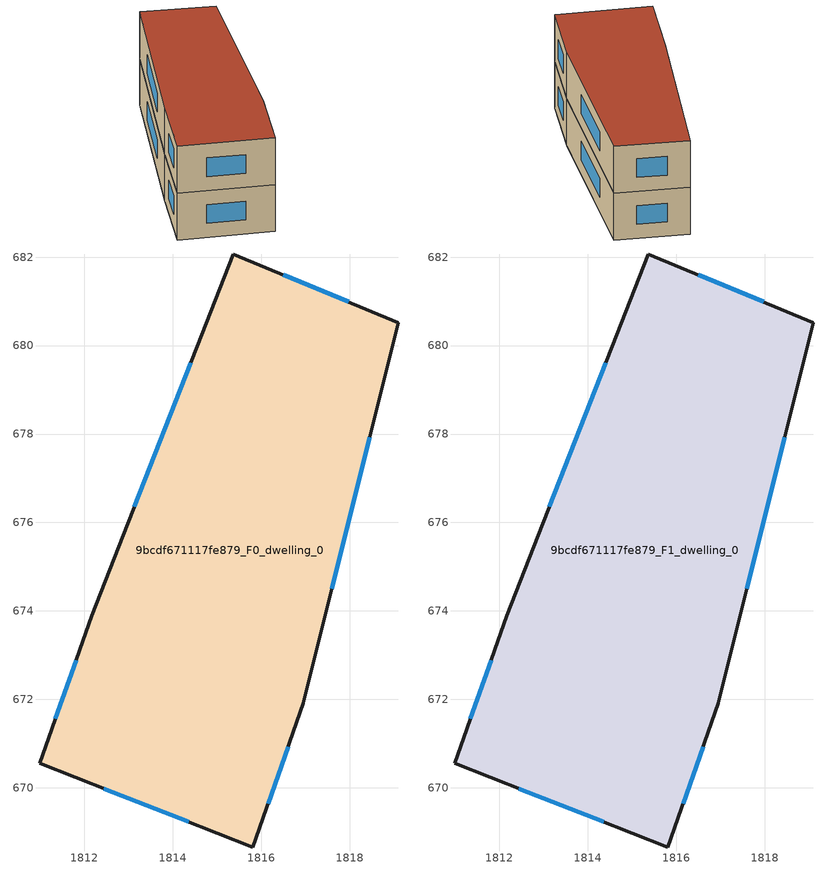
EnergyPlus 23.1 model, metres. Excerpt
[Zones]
9bcdf671117fe879_F0_dwelling_0
 floor ground (EU_floor_Construction): 1819.1,680.52 1816.95,671.91 1815.81,668.66 1810.99,670.55 1812.17,673.89 1815.37,682.07 z0
 wall outside (EU_wall_Construction): 1810.99,670.55 1815.81,668.66 1816.95,671.91 1819.1,680.52 1815.37,682.07 1812.17,673.89 1810.99,670.55 z0:3
 window (EU_Window_Construction): 1812.44,669.98 1814.36,669.23 / 1811.81,672.89 1811.34,671.56 / 1814.4,679.61 1813.13,676.35 / 1817.97,680.99 1816.49,681.6 / 1817.6,674.5 1818.45,677.93 / 1816.15,669.64 1816.6,670.93 z0.9:2.1
9bcdf671117fe879_F1_dwelling_0
 floor to 9bcdf671117fe879_F0_dwelling_0 (EU_floor_Construction): 1819.1,680.52 1816.95,671.91 1815.81,668.66 1810.99,670.55 1812.17,673.89 1815.37,682.07 z3
 wall outside (EU_wall_Construction): 1810.99,670.55 1815.81,668.66 1816.95,671.91 1819.1,680.52 1815.37,682.07 1812.17,673.89 1810.99,670.55 z3:6
 window (EU_Window_Construction): 1812.44,669.98 1814.36,669.23 / 1811.81,672.89 1811.34,671.56 / 1814.4,679.61 1813.13,676.35 / 1817.97,680.99 1816.49,681.6 / 1817.6,674.5 1818.45,677.93 / 1816.15,669.64 1816.6,670.93 z3.9:5.1
 roof outside (EU_roof_Construction): 1815.81,668.66 1816.95,671.91 1819.1,680.52 1815.37,682.07 1812.17,673.89 1810.99,670.55 z6
[Building]
EU S2 Campaign: North Axis=0; Terrain=City; Solar Distribution=FullExterior
[Site:Location]
Bologna: Latitude=44.5; Longitude=11.25; Time Zone=1; Elevation=37
[SizingPeriod:WeatherFileDays]
AnnualSizingPeriod: Begin Month=1; Begin Day of Month=1; End Month=12; End Day of Month=31; Day of Week for Start Day=Monday; Use Weather File Daylight Saving Period=No; Use Weather File Rain and Snow Indicators=No
[MATERIAL]
EU_InternalMass_Material: Roughness=MediumRough; Thickness=0.1; Conductivity=1; Density=1800; Specific Heat=900; Thermal Absorptance=0.9; Solar Absorptance=0.7; Visible Absorptance=0.7
[MATERIAL:NOMASS] Roughness=MediumRough; Thermal Absorptance=0.9; Solar Absorptance=0.7; Visible Absorptance=0.7
Name | Thermal Resistance
EU_wall_NoMass | 0.734017
EU_roof_NoMass | 0.658631
EU_floor_NoMass | 0.747526
[WINDOWMATERIAL:SIMPLEGLAZINGSYSTEM]
EU_Window_SimpleGlazing: UFactor=4.06248; Solar Heat Gain Coefficient=0.85; Visible Transmittance=0.85
[CONSTRUCTION]
EU_wall_Construction: EU_wall_NoMass
EU_roof_Construction: EU_roof_NoMass
EU_floor_Construction: EU_floor_NoMass
EU_Window_Construction: EU_Window_SimpleGlazing
EU_InternalMass_Construction: EU_InternalMass_Material
[ZONE] Type=1; Multiplier=1; Ceiling Height=autocalculate; Volume=175.509; Floor Area=autocalculate; Part of Total Floor Area=Yes
9bcdf671117fe879_F0_dwelling_0; 9bcdf671117fe879_F1_dwelling_0
[INTERNALMASS] Construction=EU_InternalMass_Construction; Surface Area=58.5027
Name | Zone or ZoneList
9bcdf671117fe879_F0_dwelling_0_EU_InternalMass | 9bcdf671117fe879_F0_dwelling_0
9bcdf671117fe879_F1_dwelling_0_EU_InternalMass | 9bcdf671117fe879_F1_dwelling_0
[OTHEREQUIPMENT] Fuel Type=Electricity; Design Level Calculation Method=Watts/Area; Power per Zone Floor Area=1; Fraction Latent=0; Fraction Radiant=0; Fraction Lost=0; Carbon Dioxide Generation Rate=0; EndUse Subcategory=EU_Step8_InternalGains
Name | Zone or ZoneList or Space or SpaceList | Schedule
EU_Step8_InternalGain_9bcdf671117fe879_F0_dwelling_0_f000 | 9bcdf671117fe879_F0_dwelling_0 | EU_Step8_GainSchedule_9bcdf671117fe879_F0_dwelling_0_f000
EU_Step8_InternalGain_9bcdf671117fe879_F1_dwelling_0_f000 | 9bcdf671117fe879_F1_dwelling_0 | EU_Step8_GainSchedule_9bcdf671117fe879_F1_dwelling_0_f000
[ZONEVENTILATION:DESIGNFLOWRATE] Schedule=EU_AlwaysOn; Design Flow Rate Calculation Method=AirChanges/Hour; Air Changes per Hour=0.656562; Ventilation Type=Natural; Fan Pressure Rise=0; Fan Total Efficiency=1; Constant Term Coefficient=1; Temperature Term Coefficient=0; Velocity Term Coefficient=0; Velocity Squared Term Coefficient=0; Minimum Indoor Temperature=-100; Maximum Indoor Temperature=100; Delta Temperature=-100; Minimum Outdoor Temperature=-100; Maximum Outdoor Temperature=100; Maximum Wind Speed=40
Name | Zone or ZoneList or Space or SpaceList
EU_ConstantAir_9bcdf671117fe879_F0_dwelling_0 | 9bcdf671117fe879_F0_dwelling_0
EU_ConstantAir_9bcdf671117fe879_F1_dwelling_0 | 9bcdf671117fe879_F1_dwelling_0
[HVACTEMPLATE:THERMOSTAT] Constant Heating Setpoint=20; Constant Cooling Setpoint=50
EU_HeatOnly_9bcdf671117fe879_F0_dwelling_0; EU_HeatOnly_9bcdf671117fe879_F1_dwelling_0
[HVACTEMPLATE:ZONE:IDEALLOADSAIRSYSTEM] System Availability Schedule=EU_AlwaysOn; Maximum Heating Supply Air Temperature=50; Minimum Cooling Supply Air Temperature=13; Maximum Heating Supply Air Humidity Ratio=0.0156; Minimum Cooling Supply Air Humidity Ratio=0.0077; Heating Limit=NoLimit; Cooling Limit=NoLimit; Heating Availability Schedule=EU_AlwaysOn; Cooling Availability Schedule=EU_CoolingOff; Dehumidification Control Type=ConstantSensibleHeatRatio; Cooling Sensible Heat Ratio=0.7; Dehumidification Setpoint=60; Humidification Control Type=None; Humidification Setpoint=30; Outdoor Air Method=None; Outdoor Air Flow Rate per Person=0.00944; Outdoor Air Flow Rate per Zone Floor Area=0; Outdoor Air Flow Rate per Zone=0; Demand Controlled Ventilation Type=None; Outdoor Air Economizer Type=NoEconomizer; Heat Recovery Type=None; Sensible Heat Recovery Effectiveness=0.7; Latent Heat Recovery Effectiveness=0.65
Name | Template Thermostat
9bcdf671117fe879_F0_dwelling_0 | EU_HeatOnly_9bcdf671117fe879_F0_dwelling_0
9bcdf671117fe879_F1_dwelling_0 | EU_HeatOnly_9bcdf671117fe879_F1_dwelling_0
[SIZING:ZONE] Zone Cooling Design Supply Air Temperature Input Method=SupplyAirTemperature; Zone Cooling Design Supply Air Temperature=13; Zone Heating Design Supply Air Temperature Input Method=SupplyAirTemperature; Zone Heating Design Supply Air Temperature=50; Zone Cooling Design Supply Air Humidity Ratio=0.008; Zone Heating Design Supply Air Humidity Ratio=0.008; Cooling Design Air Flow Method=DesignDay; Cooling Design Air Flow Rate=0; Cooling Minimum Air Flow per Zone Floor Area=0.000762; Cooling Minimum Air Flow=0; Cooling Minimum Air Flow Fraction=0.2; Heating Design Air Flow Method=DesignDay; Heating Design Air Flow Rate=0; Heating Maximum Air Flow per Zone Floor Area=0.002032; Heating Maximum Air Flow=0.141576; Heating Maximum Air Flow Fraction=0.3; Account for Dedicated Outdoor Air System=No; Dedicated Outdoor Air System Control Strategy=NeutralSupplyAir; Dedicated Outdoor Air Low Setpoint Temperature for Design=autosize; Dedicated Outdoor Air High Setpoint Temperature for Design=autosize; Zone Load Sizing Method=Sensible Load Only No Latent Load; Zone Latent Cooling Design Supply Air Humidity Ratio Input Method=HumidityRatioDifference; Zone Cooling Design Supply Air Humidity Ratio Difference=0.005; Zone Latent Heating Design Supply Air Humidity Ratio Input Method=HumidityRatioDifference; Zone Humidification Design Supply Air Humidity Ratio Difference=0.005
9bcdf671117fe879_F0_dwelling_0; 9bcdf671117fe879_F1_dwelling_0
[SCHEDULE:CONSTANT]
Name | Hourly Value
EU_AlwaysOn | 1
EU_CoolingOff | 0
[SCHEDULE:FILE] Column Number=1; Rows to Skip at Top=0; Number of Hours of Data=8760; Column Separator=Comma; Interpolate to Timestep=No; Minutes per Item=60; Adjust Schedule for Daylight Savings=Yes
Name | File
EU_Step8_GainSchedule_9bcdf671117fe879_F0_dwelling_0_f000 | ../../schedules/9bcdf671117fe879/9bcdf671117fe879_F0_dwelling_0_f000_gain.csv
EU_Step8_GainSchedule_9bcdf671117fe879_F1_dwelling_0_f000 | ../../schedules/9bcdf671117fe879/9bcdf671117fe879_F1_dwelling_0_f000_gain.csv
